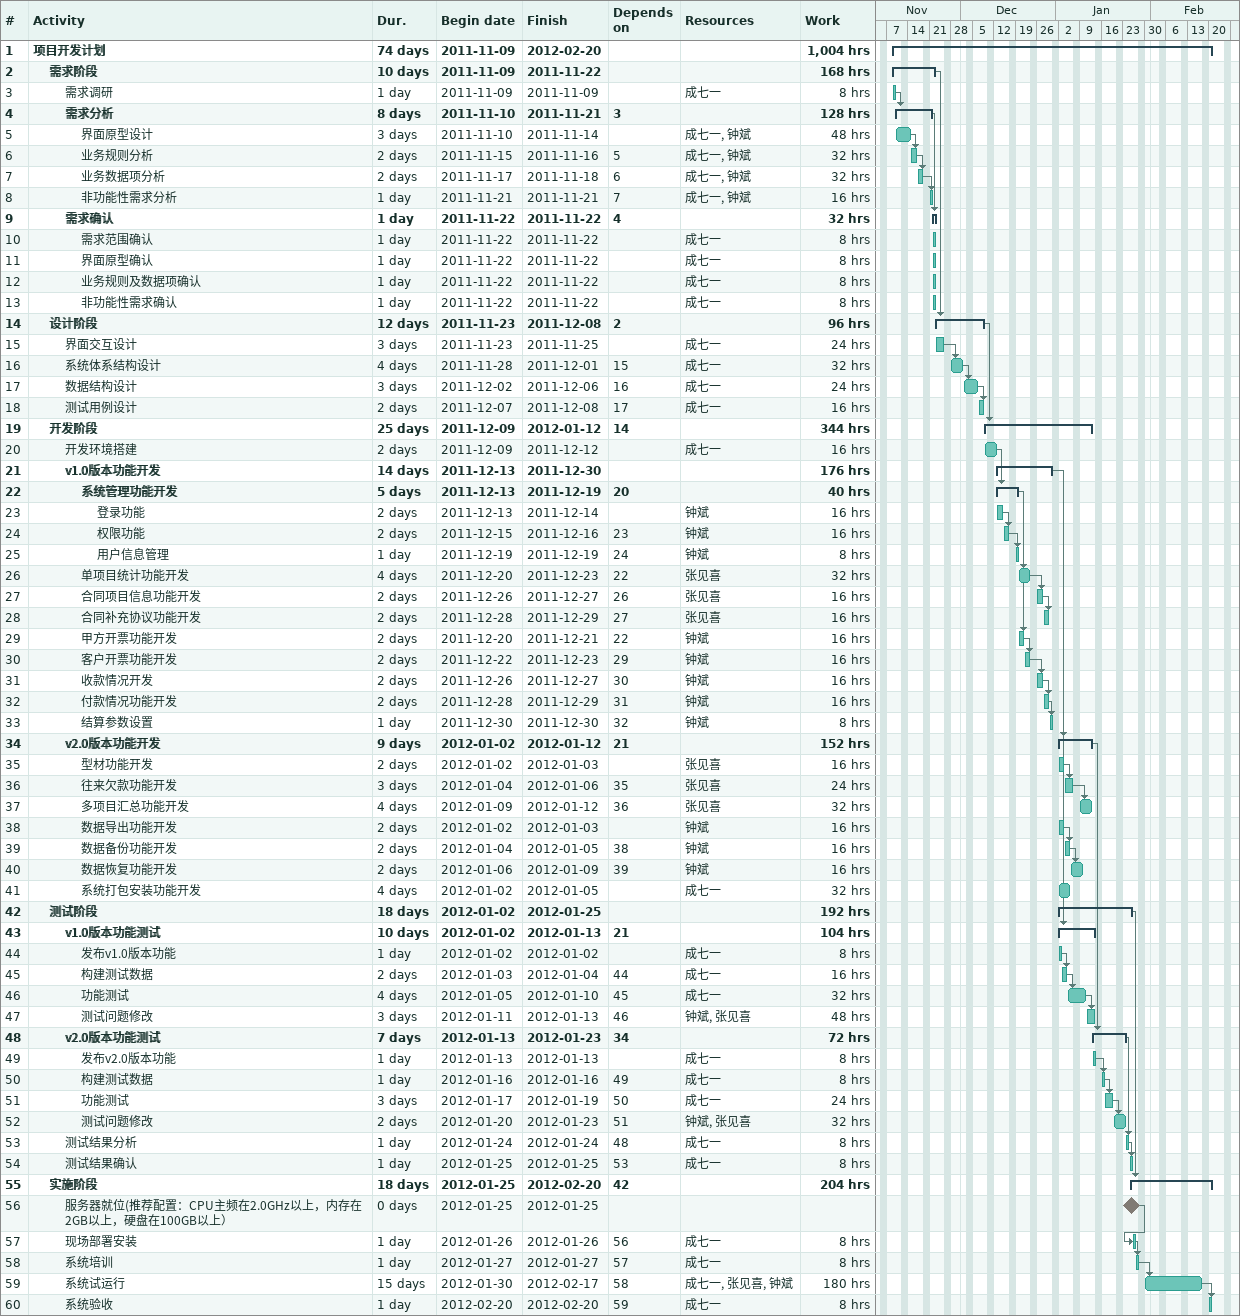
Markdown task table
| ID | Level | Task | Duration | Start | Finish | Predecessors | Resources | Work (h) |
|---|---|---|---|---|---|---|---|---|
| 1 | 1 | **项目开发计划** | 74d | 2011-11-09 | 2012-02-20 |  |  | 1004 |
| 2 | 2 | **需求阶段** | 10d | 2011-11-09 | 2011-11-22 |  |  | 168 |
| 3 | 3 | 需求调研 | 1d | 2011-11-09 | 2011-11-09 |  | 成七一 | 8 |
| 4 | 3 | **需求分析** | 8d | 2011-11-10 | 2011-11-21 | 3 |  | 128 |
| 5 | 4 | 界面原型设计 | 3d | 2011-11-10 | 2011-11-14 |  | 成七一, 钟斌 | 48 |
| 6 | 4 | 业务规则分析 | 2d | 2011-11-15 | 2011-11-16 | 5 | 成七一, 钟斌 | 32 |
| 7 | 4 | 业务数据项分析 | 2d | 2011-11-17 | 2011-11-18 | 6 | 成七一, 钟斌 | 32 |
| 8 | 4 | 非功能性需求分析 | 1d | 2011-11-21 | 2011-11-21 | 7 | 成七一, 钟斌 | 16 |
| 9 | 3 | **需求确认** | 1d | 2011-11-22 | 2011-11-22 | 4 |  | 32 |
| 10 | 4 | 需求范围确认 | 1d | 2011-11-22 | 2011-11-22 |  | 成七一 | 8 |
| 11 | 4 | 界面原型确认 | 1d | 2011-11-22 | 2011-11-22 |  | 成七一 | 8 |
| 12 | 4 | 业务规则及数据项确认 | 1d | 2011-11-22 | 2011-11-22 |  | 成七一 | 8 |
| 13 | 4 | 非功能性需求确认 | 1d | 2011-11-22 | 2011-11-22 |  | 成七一 | 8 |
| 14 | 2 | **设计阶段** | 12d | 2011-11-23 | 2011-12-08 | 2 |  | 96 |
| 15 | 3 | 界面交互设计 | 3d | 2011-11-23 | 2011-11-25 |  | 成七一 | 24 |
| 16 | 3 | 系统体系结构设计 | 4d | 2011-11-28 | 2011-12-01 | 15 | 成七一 | 32 |
| 17 | 3 | 数据结构设计 | 3d | 2011-12-02 | 2011-12-06 | 16 | 成七一 | 24 |
| 18 | 3 | 测试用例设计 | 2d | 2011-12-07 | 2011-12-08 | 17 | 成七一 | 16 |
| 19 | 2 | **开发阶段** | 25d | 2011-12-09 | 2012-01-12 | 14 |  | 344 |
| 20 | 3 | 开发环境搭建 | 2d | 2011-12-09 | 2011-12-12 |  | 成七一 | 16 |
| 21 | 3 | **v1.0版本功能开发** | 14d | 2011-12-13 | 2011-12-30 |  |  | 176 |
| 22 | 4 | **系统管理功能开发** | 5d | 2011-12-13 | 2011-12-19 | 20 |  | 40 |
| 23 | 5 | 登录功能 | 2d | 2011-12-13 | 2011-12-14 |  | 钟斌 | 16 |
| 24 | 5 | 权限功能 | 2d | 2011-12-15 | 2011-12-16 | 23 | 钟斌 | 16 |
| 25 | 5 | 用户信息管理 | 1d | 2011-12-19 | 2011-12-19 | 24 | 钟斌 | 8 |
| 26 | 4 | 单项目统计功能开发 | 4d | 2011-12-20 | 2011-12-23 | 22 | 张见喜 | 32 |
| 27 | 4 | 合同项目信息功能开发 | 2d | 2011-12-26 | 2011-12-27 | 26 | 张见喜 | 16 |
| 28 | 4 | 合同补充协议功能开发 | 2d | 2011-12-28 | 2011-12-29 | 27 | 张见喜 | 16 |
| 29 | 4 | 甲方开票功能开发 | 2d | 2011-12-20 | 2011-12-21 | 22 | 钟斌 | 16 |
| 30 | 4 | 客户开票功能开发 | 2d | 2011-12-22 | 2011-12-23 | 29 | 钟斌 | 16 |
| 31 | 4 | 收款情况开发 | 2d | 2011-12-26 | 2011-12-27 | 30 | 钟斌 | 16 |
| 32 | 4 | 付款情况功能开发 | 2d | 2011-12-28 | 2011-12-29 | 31 | 钟斌 | 16 |
| 33 | 4 | 结算参数设置 | 1d | 2011-12-30 | 2011-12-30 | 32 | 钟斌 | 8 |
| 34 | 3 | **v2.0版本功能开发** | 9d | 2012-01-02 | 2012-01-12 | 21 |  | 152 |
| 35 | 4 | 型材功能开发 | 2d | 2012-01-02 | 2012-01-03 |  | 张见喜 | 16 |
| 36 | 4 | 往来欠款功能开发 | 3d | 2012-01-04 | 2012-01-06 | 35 | 张见喜 | 24 |
| 37 | 4 | 多项目汇总功能开发 | 4d | 2012-01-09 | 2012-01-12 | 36 | 张见喜 | 32 |
| 38 | 4 | 数据导出功能开发 | 2d | 2012-01-02 | 2012-01-03 |  | 钟斌 | 16 |
| 39 | 4 | 数据备份功能开发 | 2d | 2012-01-04 | 2012-01-05 | 38 | 钟斌 | 16 |
| 40 | 4 | 数据恢复功能开发 | 2d | 2012-01-06 | 2012-01-09 | 39 | 钟斌 | 16 |
| 41 | 4 | 系统打包安装功能开发 | 4d | 2012-01-02 | 2012-01-05 |  | 成七一 | 32 |
| 42 | 2 | **测试阶段** | 18d | 2012-01-02 | 2012-01-25 |  |  | 192 |
| 43 | 3 | **v1.0版本功能测试** | 10d | 2012-01-02 | 2012-01-13 | 21 |  | 104 |
| 44 | 4 | 发布v1.0版本功能 | 1d | 2012-01-02 | 2012-01-02 |  | 成七一 | 8 |
| 45 | 4 | 构建测试数据 | 2d | 2012-01-03 | 2012-01-04 | 44 | 成七一 | 16 |
| 46 | 4 | 功能测试 | 4d | 2012-01-05 | 2012-01-10 | 45 | 成七一 | 32 |
| 47 | 4 | 测试问题修改 | 3d | 2012-01-11 | 2012-01-13 | 46 | 钟斌, 张见喜 | 48 |
| 48 | 3 | **v2.0版本功能测试** | 7d | 2012-01-13 | 2012-01-23 | 34 |  | 72 |
| 49 | 4 | 发布v2.0版本功能 | 1d | 2012-01-13 | 2012-01-13 |  | 成七一 | 8 |
| 50 | 4 | 构建测试数据 | 1d | 2012-01-16 | 2012-01-16 | 49 | 成七一 | 8 |
| 51 | 4 | 功能测试 | 3d | 2012-01-17 | 2012-01-19 | 50 | 成七一 | 24 |
| 52 | 4 | 测试问题修改 | 2d | 2012-01-20 | 2012-01-23 | 51 | 钟斌, 张见喜 | 32 |
| 53 | 3 | 测试结果分析 | 1d | 2012-01-24 | 2012-01-24 | 48 | 成七一 | 8 |
| 54 | 3 | 测试结果确认 | 1d | 2012-01-25 | 2012-01-25 | 53 | 成七一 | 8 |
| 55 | 2 | **实施阶段** | 18d | 2012-01-25 | 2012-02-20 | 42 |  | 204 |
| 56 | 3 | 服务器就位(推荐配置：CPU主频在2.0GHz以上，内存在2GB以上，硬盘在100GB以上） | 0d | 2012-01-25 | 2012-01-25 |  |  |  |
| 57 | 3 | 现场部署安装 | 1d | 2012-01-26 | 2012-01-26 | 56 | 成七一 | 8 |
| 58 | 3 | 系统培训 | 1d | 2012-01-27 | 2012-01-27 | 57 | 成七一 | 8 |
| 59 | 3 | 系统试运行 | 15d | 2012-01-30 | 2012-02-17 | 58 | 成七一, 张见喜, 钟斌 | 180 |
| 60 | 3 | 系统验收 | 1d | 2012-02-20 | 2012-02-20 | 59 | 成七一 | 8 |
